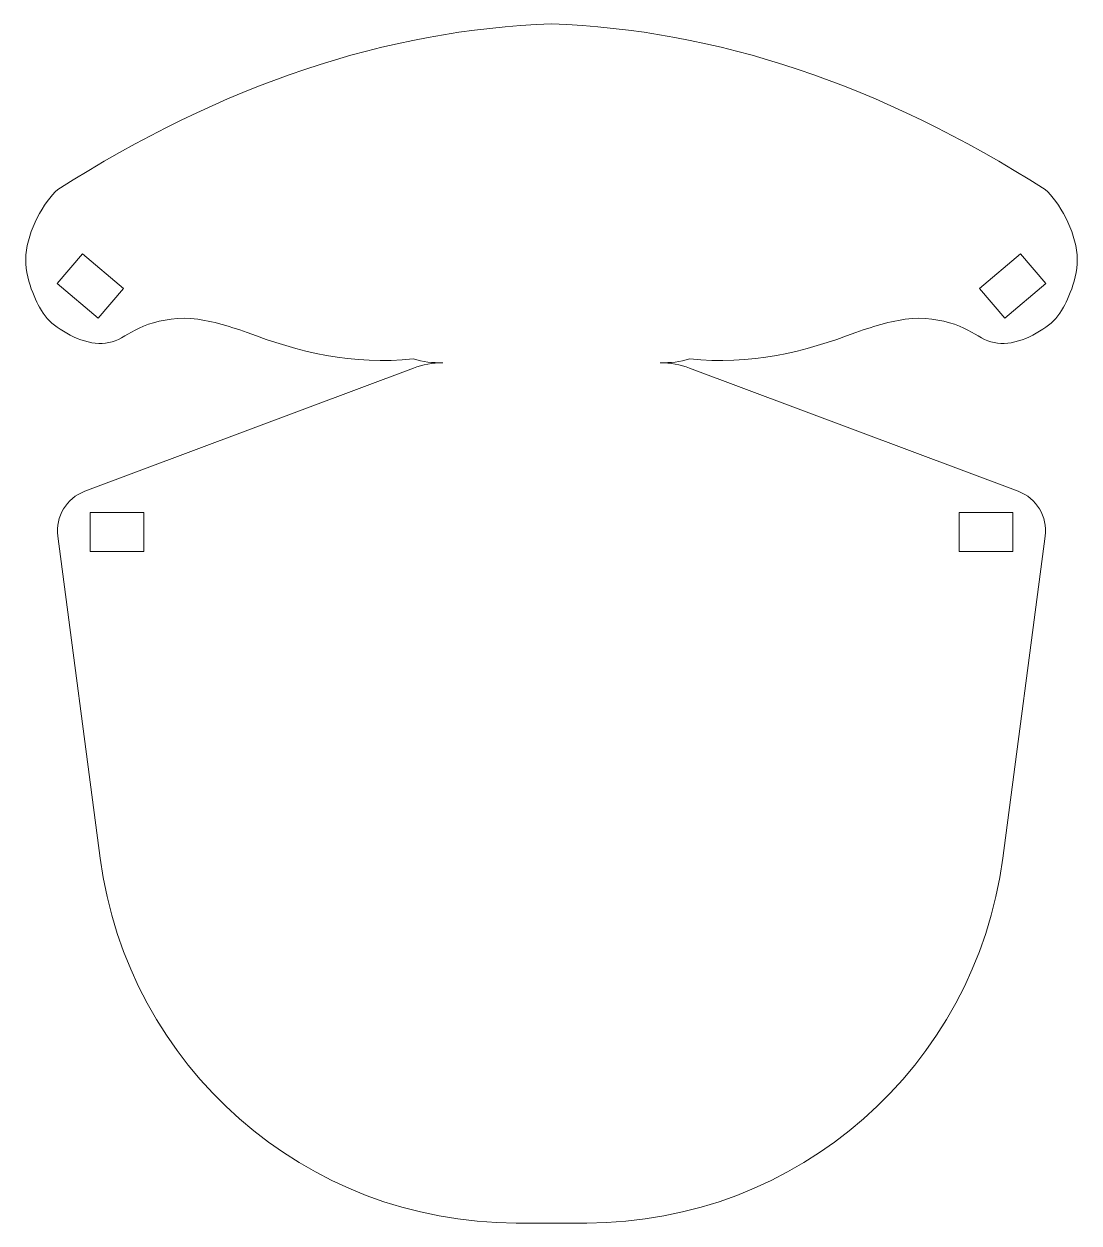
# Model space of a CAD drawing. Header units: inches. Extents: x -6.3 to 6.3, y -7.1 to 7.1.
import ezdxf

# ---------------------------------------------------------------- set-up
doc = ezdxf.new("R2010")
doc.units = ezdxf.units.IN
doc.header["$MEASUREMENT"] = 0
doc.layers.add('Layer 1', color=7, linetype='Continuous')

msp = doc.modelspace()

# ---------------------------------------------------------------- linework, layer by layer
at = {"layer": 'Layer 1', "color": 1, "lineweight": 9}
for points, knots in [([(0, -7.143), (0, -7.143), (-0.21, -7.143), (-0.21, -7.143), (-0.21, -7.143), (-0.21, -7.143), (-0.42, -7.143), (-0.42, -7.143), (-0.42, -7.143), (-2.93, -7.143), (-5.051, -5.282), (-5.377, -2.794), (-5.377, -2.794), (-5.377, -2.794), (-5.881, 1.042), (-5.881, 1.042), (-5.881, 1.042), (-5.912, 1.273), (-5.779, 1.494), (-5.561, 1.575), (-5.561, 1.575), (-5.561, 1.575), (-1.646, 3.043), (-1.646, 3.043), (-1.646, 3.043), (-1.534, 3.086), (-1.415, 3.107), (-1.295, 3.107), (-1.295, 3.107), (-1.415, 3.107), (-1.536, 3.112), (-1.648, 3.154), (-1.648, 3.154), (-2.357, 3.075), (-3.031, 3.236), (-3.627, 3.469), (-3.627, 3.469), (-3.854, 3.544), (-4.081, 3.618), (-4.296, 3.633), (-4.296, 3.633), (-4.511, 3.648), (-4.714, 3.602), (-4.86, 3.543), (-4.86, 3.543), (-5.007, 3.483), (-5.097, 3.408), (-5.197, 3.369), (-5.197, 3.369), (-5.297, 3.33), (-5.406, 3.326), (-5.521, 3.354), (-5.521, 3.354), (-5.636, 3.382), (-5.755, 3.441), (-5.853, 3.505), (-5.853, 3.505), (-5.95, 3.569), (-6.024, 3.639), (-6.077, 3.728), (-6.077, 3.728), (-6.129, 3.818), (-6.285, 4.107), (-6.262, 4.392), (-6.262, 4.392), (-6.239, 4.682), (-6.05, 5.021), (-5.881, 5.172), (-5.881, 5.172), (-3.921, 6.42), (-1.96, 7.077), (0, 7.143), (0, 7.143), (1.96, 7.077), (3.921, 6.42), (5.881, 5.172), (5.881, 5.172), (6.05, 5.021), (6.239, 4.682), (6.262, 4.392), (6.262, 4.392), (6.285, 4.107), (6.129, 3.818), (6.077, 3.728), (6.077, 3.728), (6.024, 3.639), (5.95, 3.569), (5.853, 3.505), (5.853, 3.505), (5.755, 3.441), (5.636, 3.382), (5.521, 3.354), (5.521, 3.354), (5.406, 3.326), (5.297, 3.33), (5.197, 3.369), (5.197, 3.369), (5.097, 3.408), (5.007, 3.483), (4.86, 3.543), (4.86, 3.543), (4.714, 3.602), (4.511, 3.648), (4.296, 3.633), (4.296, 3.633), (4.081, 3.618), (3.854, 3.544), (3.627, 3.469), (3.627, 3.469), (3.031, 3.236), (2.357, 3.075), (1.648, 3.154), (1.648, 3.154), (1.536, 3.112), (1.415, 3.107), (1.295, 3.107), (1.295, 3.107), (1.415, 3.107), (1.534, 3.086), (1.646, 3.043), (1.646, 3.043), (1.646, 3.043), (5.561, 1.575), (5.561, 1.575), (5.561, 1.575), (5.779, 1.494), (5.912, 1.273), (5.881, 1.042), (5.881, 1.042), (5.881, 1.042), (5.377, -2.794), (5.377, -2.794), (5.377, -2.794), (5.051, -5.282), (2.93, -7.143), (0.42, -7.143), (0.42, -7.143), (0.42, -7.143), (0.21, -7.143), (0.21, -7.143), (0.21, -7.143), (0.21, -7.143), (0, -7.143), (0, -7.143)], [0, 0, 0, 0, 0.027027, 0.027027, 0.027027, 0.027027, 0.054054, 0.054054, 0.054054, 0.054054, 0.081081, 0.081081, 0.081081, 0.081081, 0.108108, 0.108108, 0.108108, 0.108108, 0.135135, 0.135135, 0.135135, 0.135135, 0.162162, 0.162162, 0.162162, 0.162162, 0.189189, 0.189189, 0.189189, 0.189189, 0.216216, 0.216216, 0.216216, 0.216216, 0.243243, 0.243243, 0.243243, 0.243243, 0.27027, 0.27027, 0.27027, 0.27027, 0.297297, 0.297297, 0.297297, 0.297297, 0.324324, 0.324324, 0.324324, 0.324324, 0.351351, 0.351351, 0.351351, 0.351351, 0.378378, 0.378378, 0.378378, 0.378378, 0.405405, 0.405405, 0.405405, 0.405405, 0.432432, 0.432432, 0.432432, 0.432432, 0.459459, 0.459459, 0.459459, 0.459459, 0.486486, 0.486486, 0.486486, 0.486486, 0.513514, 0.513514, 0.513514, 0.513514, 0.540541, 0.540541, 0.540541, 0.540541, 0.567568, 0.567568, 0.567568, 0.567568, 0.594595, 0.594595, 0.594595, 0.594595, 0.621622, 0.621622, 0.621622, 0.621622, 0.648649, 0.648649, 0.648649, 0.648649, 0.675676, 0.675676, 0.675676, 0.675676, 0.702703, 0.702703, 0.702703, 0.702703, 0.72973, 0.72973, 0.72973, 0.72973, 0.756757, 0.756757, 0.756757, 0.756757, 0.783784, 0.783784, 0.783784, 0.783784, 0.810811, 0.810811, 0.810811, 0.810811, 0.837838, 0.837838, 0.837838, 0.837838, 0.864865, 0.864865, 0.864865, 0.864865, 0.891892, 0.891892, 0.891892, 0.891892, 0.918919, 0.918919, 0.918919, 0.918919, 0.945946, 0.945946, 0.945946, 0.945946, 1, 1, 1, 1]), ([(-5.101, 3.99), (-5.101, 3.99), (-5.588, 4.405), (-5.588, 4.405), (-5.588, 4.405), (-5.588, 4.405), (-5.889, 4.051), (-5.889, 4.051), (-5.889, 4.051), (-5.889, 4.051), (-5.402, 3.637), (-5.402, 3.637), (-5.402, 3.637), (-5.402, 3.637), (-5.101, 3.99), (-5.101, 3.99)], [0, 0, 0, 0, 0.2, 0.2, 0.2, 0.2, 0.4, 0.4, 0.4, 0.4, 0.6, 0.6, 0.6, 0.6, 1, 1, 1, 1]), ([(5.101, 3.99), (5.101, 3.99), (5.588, 4.405), (5.588, 4.405), (5.588, 4.405), (5.588, 4.405), (5.889, 4.051), (5.889, 4.051), (5.889, 4.051), (5.889, 4.051), (5.402, 3.637), (5.402, 3.637), (5.402, 3.637), (5.402, 3.637), (5.101, 3.99), (5.101, 3.99)], [0, 0, 0, 0, 0.2, 0.2, 0.2, 0.2, 0.4, 0.4, 0.4, 0.4, 0.6, 0.6, 0.6, 0.6, 1, 1, 1, 1]), ([(-4.857, 1.322), (-4.857, 1.322), (-5.496, 1.322), (-5.496, 1.322), (-5.496, 1.322), (-5.496, 1.322), (-5.496, 0.858), (-5.496, 0.858), (-5.496, 0.858), (-5.496, 0.858), (-4.857, 0.858), (-4.857, 0.858), (-4.857, 0.858), (-4.857, 0.858), (-4.857, 1.322), (-4.857, 1.322)], [0, 0, 0, 0, 0.2, 0.2, 0.2, 0.2, 0.4, 0.4, 0.4, 0.4, 0.6, 0.6, 0.6, 0.6, 1, 1, 1, 1]), ([(4.857, 1.322), (4.857, 1.322), (5.496, 1.322), (5.496, 1.322), (5.496, 1.322), (5.496, 1.322), (5.496, 0.858), (5.496, 0.858), (5.496, 0.858), (5.496, 0.858), (4.857, 0.858), (4.857, 0.858), (4.857, 0.858), (4.857, 0.858), (4.857, 1.322), (4.857, 1.322)], [0, 0, 0, 0, 0.2, 0.2, 0.2, 0.2, 0.4, 0.4, 0.4, 0.4, 0.6, 0.6, 0.6, 0.6, 1, 1, 1, 1])]:
    msp.add_open_spline(points, degree=3, knots=knots, dxfattribs=at)

doc.saveas('drawing.dxf')
